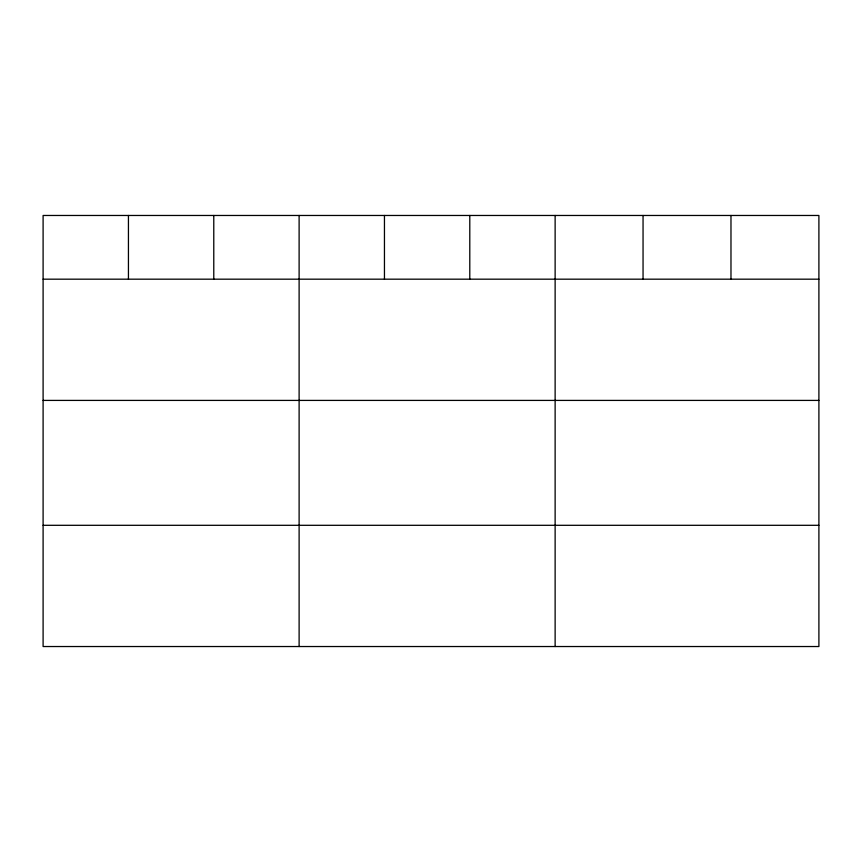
<?xml version="1.0" encoding="UTF-8"?>
<svg xmlns="http://www.w3.org/2000/svg" width="862" height="862" viewBox="0 0 862 862"><rect width="100%" height="100%" fill="white"/><g stroke="black" fill="none" stroke-linecap="round" stroke-linejoin="round"><path stroke-width="1.29" d="M818.9 279.18L818.9 646.532L43.1 646.532L43.1 215.468L818.9 215.468L818.9 279.18L43.1 279.18M43.1 400.41L818.9 400.41M43.1 525.303L818.9 525.303M730.976 215.468L730.976 279.18M643.052 215.468L643.052 279.18M555.128 215.468L555.128 646.532M469.79 215.468L469.79 279.18M384.452 215.468L384.452 279.18M299.114 215.468L299.114 646.532M213.776 215.468L213.776 279.18M128.438 215.468L128.438 279.18"/></g></svg>
